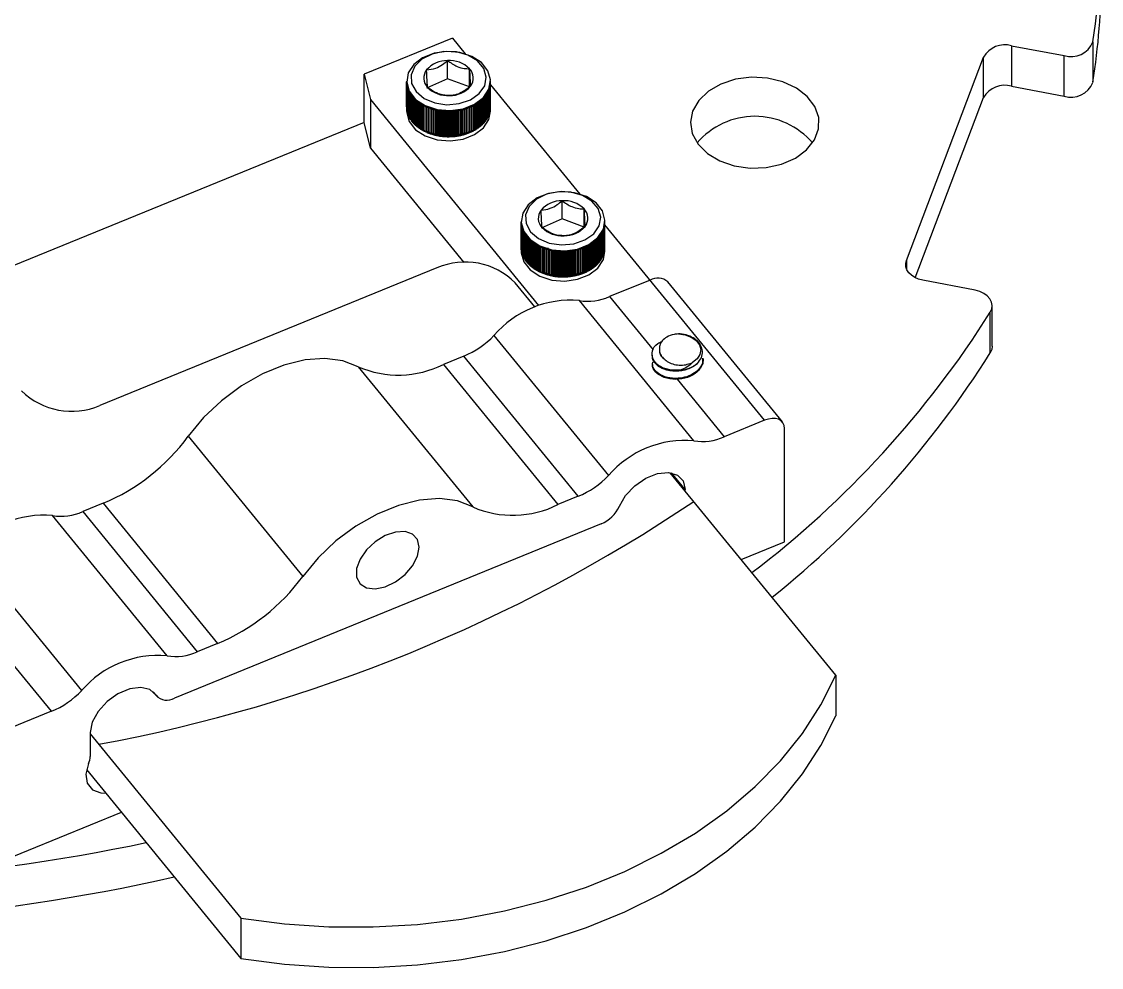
# Model space of a CAD drawing. Header units: inches. Extents: x -3.35 to 3.35, y -2.74 to 2.65.
# Drawn here: x 0.573 to 2.93, y -2.168 to -0.102 of the extents above; entities that cross this region are included whole.
import ezdxf

# ---------------------------------------------------------------- set-up
doc = ezdxf.new("R2010")
doc.units = ezdxf.units.IN
doc.header["$MEASUREMENT"] = 0

msp = doc.modelspace()

# ---------------------------------------------------------------- linework, layer by layer
at = {"color": 7, "linetype": 'Continuous', "lineweight": 25}
for p, q in [((1.513, -0.1383), (1.3201, -0.217)), ((1.513, -0.1383), (1.5412, -0.1729)), ((2.734, -0.1551), (2.8485, -0.1768)), ((2.734, -0.1551), (2.734, -0.2435)), ((2.9111, -0.1466), (2.9111, -0.235)), ((1.5026, -0.2271), (1.5026, -0.1875)), ((2.5046, -0.6241), (2.6728, -0.1801)), ((2.6728, -0.2685), (2.6728, -0.1801)), ((2.8485, -0.2652), (2.8485, -0.1768)), ((1.5505, -0.2449), (1.5505, -0.2053)), ((1.3201, -0.217), (1.3339, -0.2726)), ((1.3201, -0.3231), (1.3201, -0.217)), ((1.4132, -0.2322), (1.4132, -0.2336)), ((1.4132, -0.2887), (1.4132, -0.234)), ((1.5026, -0.2271), (1.4568, -0.2475)), ((1.5505, -0.2449), (1.5026, -0.2271)), ((1.5962, -0.2336), (1.5962, -0.2322)), ((1.5962, -0.2895), (1.5962, -0.234)), ((1.5962, -0.2897), (1.5962, -0.2343)), ((1.4133, -0.2915), (1.4133, -0.2361)), ((1.4133, -0.2917), (1.4133, -0.2363)), ((1.4135, -0.2945), (1.4135, -0.2391)), ((1.4136, -0.2947), (1.4136, -0.2393)), ((1.414, -0.2975), (1.414, -0.2421)), ((1.414, -0.2978), (1.414, -0.2423)), ((1.4147, -0.3005), (1.4147, -0.2451)), ((1.4147, -0.3008), (1.4147, -0.2453)), ((1.4155, -0.3035), (1.4155, -0.2481)), ((1.4156, -0.3037), (1.4156, -0.2483)), ((1.4166, -0.3065), (1.4166, -0.251)), ((1.4166, -0.3067), (1.4166, -0.2512)), ((1.4178, -0.3094), (1.4178, -0.2539)), ((1.4179, -0.3096), (1.4179, -0.2541)), ((1.4193, -0.3122), (1.4193, -0.2568)), ((1.4194, -0.3124), (1.4194, -0.257)), ((1.5895, -0.3134), (1.5895, -0.2579)), ((1.5896, -0.3132), (1.5896, -0.2577)), ((1.591, -0.3105), (1.591, -0.2551)), ((1.5911, -0.3103), (1.5911, -0.2549)), ((1.5924, -0.3074), (1.5924, -0.252)), ((1.5924, -0.3076), (1.5924, -0.2522)), ((1.5935, -0.3047), (1.5935, -0.2493)), ((1.5936, -0.3045), (1.5936, -0.2491)), ((1.5944, -0.3017), (1.5944, -0.2463)), ((1.5945, -0.3015), (1.5945, -0.2461)), ((1.5952, -0.2985), (1.5952, -0.2431)), ((1.5952, -0.2988), (1.5952, -0.2433)), ((1.5957, -0.2955), (1.5957, -0.2401)), ((1.5957, -0.2957), (1.5957, -0.2403)), ((1.5961, -0.2925), (1.5961, -0.2371)), ((1.5961, -0.2927), (1.5961, -0.2373)), ((1.5962, -0.2402), (1.7912, -0.4791)), ((2.734, -0.2435), (2.8485, -0.2652)), ((1.3339, -0.2726), (1.7011, -0.7222)), ((1.3339, -0.2726), (1.3339, -0.3786)), ((1.4209, -0.315), (1.4209, -0.2596)), ((1.421, -0.3152), (1.421, -0.2598)), ((1.4227, -0.3178), (1.4227, -0.2623)), ((1.4228, -0.318), (1.4228, -0.2625)), ((1.4247, -0.3205), (1.4247, -0.265)), ((1.4248, -0.3206), (1.4248, -0.2652)), ((1.4269, -0.3231), (1.4269, -0.2676)), ((1.427, -0.3233), (1.427, -0.2678)), ((1.4292, -0.3256), (1.4292, -0.2702)), ((1.4294, -0.3258), (1.4294, -0.2704)), ((1.4317, -0.3281), (1.4317, -0.2726)), ((1.4319, -0.3282), (1.4319, -0.2728)), ((1.4344, -0.3305), (1.4344, -0.275)), ((1.4346, -0.3306), (1.4346, -0.2752)), ((1.4372, -0.3327), (1.4372, -0.2773)), ((1.4374, -0.3329), (1.4374, -0.2775)), ((1.4401, -0.3349), (1.4401, -0.2795)), ((1.4404, -0.3351), (1.4404, -0.2796)), ((1.4433, -0.337), (1.4433, -0.2816)), ((1.4435, -0.3372), (1.4435, -0.2817)), ((1.5649, -0.3378), (1.5649, -0.2824)), ((1.5651, -0.3377), (1.5651, -0.2823)), ((1.568, -0.3358), (1.568, -0.2804)), ((1.5682, -0.3356), (1.5682, -0.2802)), ((1.571, -0.3336), (1.571, -0.2782)), ((1.5712, -0.3335), (1.5712, -0.278)), ((1.5739, -0.3314), (1.5739, -0.276)), ((1.5741, -0.3312), (1.5741, -0.2758)), ((1.5767, -0.3291), (1.5767, -0.2736)), ((1.5768, -0.3289), (1.5768, -0.2734)), ((1.5792, -0.3266), (1.5792, -0.2712)), ((1.5794, -0.3265), (1.5794, -0.271)), ((1.5816, -0.3241), (1.5816, -0.2687)), ((1.5818, -0.3239), (1.5818, -0.2685)), ((1.5839, -0.3215), (1.5839, -0.2661)), ((1.584, -0.3213), (1.584, -0.2659)), ((1.5859, -0.3189), (1.5859, -0.2634)), ((1.5861, -0.3187), (1.5861, -0.2632)), ((1.5878, -0.3161), (1.5878, -0.2607)), ((1.5879, -0.3159), (1.5879, -0.2605)), ((2.5237, -0.6619), (2.6728, -0.2685)), ((1.4133, -0.2887), (1.4132, -0.2887)), ((1.4132, -0.2891), (1.4132, -0.2984)), ((1.4135, -0.2918), (1.4133, -0.2917)), ((1.414, -0.2948), (1.4136, -0.2947)), ((1.4147, -0.2979), (1.414, -0.2978)), ((1.4155, -0.3009), (1.4147, -0.3008)), ((1.4166, -0.3038), (1.4156, -0.3037)), ((1.4465, -0.339), (1.4465, -0.2836)), ((1.4467, -0.3391), (1.4467, -0.2837)), ((1.4499, -0.3409), (1.4499, -0.2854)), ((1.4501, -0.341), (1.4501, -0.2856)), ((1.4534, -0.3426), (1.4534, -0.2872)), ((1.4536, -0.3428), (1.4536, -0.2873)), ((1.457, -0.3443), (1.457, -0.2888)), ((1.4572, -0.3444), (1.4572, -0.289)), ((1.4607, -0.3458), (1.4607, -0.2904)), ((1.461, -0.3459), (1.461, -0.2905)), ((1.4645, -0.3472), (1.4645, -0.2918)), ((1.4648, -0.3473), (1.4648, -0.2919)), ((1.4684, -0.3485), (1.4684, -0.293)), ((1.4687, -0.3486), (1.4687, -0.2931)), ((1.4722, -0.3461), (1.4722, -0.2941)), ((1.4724, -0.3496), (1.4724, -0.2942)), ((1.4727, -0.3497), (1.4727, -0.2942)), ((1.476, -0.3471), (1.476, -0.2951)), ((1.4764, -0.3506), (1.4764, -0.2952)), ((1.4767, -0.3507), (1.4767, -0.2952)), ((1.4799, -0.348), (1.4799, -0.2959)), ((1.4805, -0.3515), (1.4805, -0.296)), ((1.4808, -0.3515), (1.4808, -0.2961)), ((1.4838, -0.3488), (1.4838, -0.2966)), ((1.4847, -0.3522), (1.4847, -0.2968)), ((1.485, -0.3523), (1.485, -0.2968)), ((1.4878, -0.3494), (1.4878, -0.2972)), ((1.4889, -0.3528), (1.4889, -0.2974)), ((1.4892, -0.3528), (1.4892, -0.2974)), ((1.4918, -0.3499), (1.4918, -0.2977)), ((1.4931, -0.3533), (1.4931, -0.2978)), ((1.4934, -0.3533), (1.4934, -0.2979)), ((1.4959, -0.3502), (1.4959, -0.298)), ((1.4974, -0.3536), (1.4974, -0.2981)), ((1.4977, -0.3536), (1.4977, -0.2982)), ((1.4999, -0.3505), (1.4999, -0.2983)), ((1.5017, -0.3537), (1.5017, -0.2983)), ((1.502, -0.3538), (1.502, -0.2983)), ((1.504, -0.3505), (1.504, -0.2983)), ((1.506, -0.3538), (1.506, -0.2983)), ((1.5063, -0.3538), (1.5063, -0.2983)), ((1.5081, -0.3505), (1.5081, -0.2983)), ((1.5103, -0.3537), (1.5103, -0.2982)), ((1.5106, -0.3536), (1.5106, -0.2982)), ((1.5122, -0.3503), (1.5122, -0.2981)), ((1.5145, -0.3534), (1.5145, -0.298)), ((1.5148, -0.3534), (1.5148, -0.2979)), ((1.5162, -0.35), (1.5162, -0.2978)), ((1.5188, -0.353), (1.5188, -0.2976)), ((1.5191, -0.353), (1.5191, -0.2975)), ((1.5202, -0.3496), (1.5202, -0.2974)), ((1.523, -0.3525), (1.523, -0.297)), ((1.5233, -0.3524), (1.5233, -0.297)), ((1.5242, -0.349), (1.5242, -0.2969)), ((1.5272, -0.3518), (1.5272, -0.2964)), ((1.5275, -0.3517), (1.5275, -0.2963)), ((1.5282, -0.3483), (1.5282, -0.2962)), ((1.5313, -0.351), (1.5313, -0.2955)), ((1.5316, -0.3509), (1.5316, -0.2955)), ((1.5321, -0.3474), (1.5321, -0.2954)), ((1.5354, -0.35), (1.5354, -0.2946)), ((1.5357, -0.35), (1.5357, -0.2945)), ((1.5359, -0.3464), (1.5359, -0.2945)), ((1.5394, -0.3489), (1.5394, -0.2935)), ((1.5397, -0.3489), (1.5397, -0.2934)), ((1.5433, -0.3477), (1.5433, -0.2923)), ((1.5436, -0.3476), (1.5436, -0.2922)), ((1.5472, -0.3464), (1.5472, -0.2909)), ((1.5475, -0.3463), (1.5475, -0.2908)), ((1.5509, -0.3449), (1.5509, -0.2895)), ((1.5512, -0.3448), (1.5512, -0.2894)), ((1.5546, -0.3433), (1.5546, -0.2879)), ((1.5548, -0.3432), (1.5548, -0.2878)), ((1.5581, -0.3416), (1.5581, -0.2862)), ((1.5584, -0.3415), (1.5584, -0.286)), ((1.5616, -0.3398), (1.5616, -0.2843)), ((1.5618, -0.3396), (1.5618, -0.2842)), ((1.5935, -0.3047), (1.5924, -0.3048)), ((1.5944, -0.3017), (1.5936, -0.3019)), ((1.5952, -0.2988), (1.5945, -0.2989)), ((1.5957, -0.2957), (1.5952, -0.2959)), ((1.5961, -0.2927), (1.5957, -0.2928)), ((1.5962, -0.2897), (1.5961, -0.2897)), ((1.5962, -0.2984), (1.5962, -0.2891)), ((1.3201, -0.3231), (0.4323, -0.6855)), ((1.3339, -0.3786), (1.3201, -0.3231)), ((1.4178, -0.3068), (1.4166, -0.3067)), ((1.4193, -0.3096), (1.4179, -0.3096)), ((1.4209, -0.3124), (1.4194, -0.3124)), ((1.4227, -0.3152), (1.421, -0.3152)), ((1.4247, -0.3179), (1.4228, -0.318)), ((1.4269, -0.3205), (1.4248, -0.3206)), ((1.4292, -0.323), (1.427, -0.3233)), ((1.4317, -0.3254), (1.4294, -0.3258)), ((1.4344, -0.3278), (1.4319, -0.3282)), ((1.4372, -0.33), (1.4346, -0.3306)), ((1.5767, -0.3291), (1.5741, -0.3285)), ((1.5792, -0.3266), (1.5768, -0.3262)), ((1.5816, -0.3241), (1.5794, -0.3238)), ((1.5839, -0.3215), (1.5818, -0.3213)), ((1.5859, -0.3189), (1.584, -0.3187)), ((1.5878, -0.3161), (1.5861, -0.3161)), ((1.5895, -0.3134), (1.5879, -0.3134)), ((1.591, -0.3105), (1.5896, -0.3106)), ((1.5924, -0.3076), (1.5911, -0.3077)), ((1.4401, -0.3322), (1.4374, -0.3329)), ((1.4433, -0.3342), (1.4404, -0.3351)), ((1.4465, -0.3361), (1.4435, -0.3372)), ((1.4499, -0.3379), (1.4467, -0.3391)), ((1.4534, -0.3396), (1.4501, -0.341)), ((1.457, -0.3412), (1.4536, -0.3428)), ((1.4607, -0.3426), (1.4572, -0.3444)), ((1.4645, -0.3439), (1.461, -0.3459)), ((1.4684, -0.345), (1.4648, -0.3473)), ((1.4722, -0.3461), (1.4687, -0.3486)), ((1.4724, -0.3496), (1.4722, -0.3461)), ((1.476, -0.3471), (1.4727, -0.3497)), ((1.4764, -0.3506), (1.476, -0.3471)), ((1.4799, -0.348), (1.4767, -0.3507)), ((1.4805, -0.3515), (1.4799, -0.348)), ((1.4838, -0.3488), (1.4808, -0.3515)), ((1.4847, -0.3522), (1.4838, -0.3488)), ((1.4878, -0.3494), (1.485, -0.3523)), ((1.4889, -0.3528), (1.4878, -0.3494)), ((1.4918, -0.3499), (1.4892, -0.3528)), ((1.4931, -0.3533), (1.4918, -0.3499)), ((1.4959, -0.3502), (1.4934, -0.3533)), ((1.4974, -0.3536), (1.4959, -0.3502)), ((1.4999, -0.3505), (1.4977, -0.3536)), ((1.5017, -0.3537), (1.4999, -0.3505)), ((1.504, -0.3505), (1.502, -0.3538)), ((1.506, -0.3538), (1.504, -0.3505)), ((1.5081, -0.3505), (1.5063, -0.3538)), ((1.5103, -0.3537), (1.5081, -0.3505)), ((1.5122, -0.3503), (1.5106, -0.3536)), ((1.5145, -0.3534), (1.5122, -0.3503)), ((1.5162, -0.35), (1.5148, -0.3534)), ((1.5188, -0.353), (1.5162, -0.35)), ((1.5202, -0.3496), (1.5191, -0.353)), ((1.523, -0.3525), (1.5202, -0.3496)), ((1.5242, -0.349), (1.5233, -0.3524)), ((1.5272, -0.3518), (1.5242, -0.349)), ((1.5282, -0.3483), (1.5275, -0.3517)), ((1.5313, -0.351), (1.5282, -0.3483)), ((1.5321, -0.3474), (1.5316, -0.3509)), ((1.5354, -0.35), (1.5321, -0.3474)), ((1.5359, -0.3464), (1.5357, -0.35)), ((1.5394, -0.3489), (1.5359, -0.3464)), ((1.5433, -0.3477), (1.5397, -0.3454)), ((1.5472, -0.3464), (1.5436, -0.3443)), ((1.5509, -0.3449), (1.5475, -0.343)), ((1.5546, -0.3433), (1.5512, -0.3417)), ((1.5581, -0.3416), (1.5548, -0.3402)), ((1.5616, -0.3398), (1.5584, -0.3385)), ((1.5649, -0.3378), (1.5618, -0.3368)), ((1.568, -0.3358), (1.5651, -0.3349)), ((1.571, -0.3336), (1.5682, -0.3329)), ((1.5739, -0.3314), (1.5712, -0.3308)), ((1.3339, -0.3786), (1.5381, -0.6286)), ((1.7526, -0.5333), (1.7526, -0.4937)), ((1.8005, -0.5511), (1.8005, -0.5115)), ((1.6632, -0.5384), (1.6632, -0.5398)), ((1.6632, -0.5949), (1.6632, -0.5402)), ((1.7526, -0.5333), (1.7068, -0.5537)), ((1.8005, -0.5511), (1.7526, -0.5333)), ((1.8462, -0.5398), (1.8462, -0.5384)), ((1.8462, -0.5957), (1.8462, -0.5402)), ((1.8462, -0.5959), (1.8462, -0.5404)), ((1.6633, -0.5977), (1.6633, -0.5423)), ((1.6633, -0.5979), (1.6633, -0.5425)), ((1.6635, -0.6007), (1.6635, -0.5453)), ((1.6636, -0.6009), (1.6636, -0.5455)), ((1.664, -0.6037), (1.664, -0.5483)), ((1.664, -0.6039), (1.664, -0.5485)), ((1.6647, -0.6067), (1.6647, -0.5513)), ((1.6647, -0.6069), (1.6647, -0.5515)), ((1.6655, -0.6097), (1.6655, -0.5543)), ((1.6656, -0.6099), (1.6656, -0.5545)), ((1.6666, -0.6126), (1.6666, -0.5572)), ((1.6666, -0.6128), (1.6666, -0.5574)), ((1.6678, -0.6155), (1.6678, -0.5601)), ((1.6679, -0.6157), (1.6679, -0.5603)), ((1.6693, -0.6184), (1.6693, -0.563)), ((1.6694, -0.6186), (1.6694, -0.5632)), ((1.6709, -0.6212), (1.6709, -0.5658)), ((1.8395, -0.6195), (1.8395, -0.5641)), ((1.8396, -0.6193), (1.8396, -0.5639)), ((1.841, -0.6167), (1.841, -0.5613)), ((1.8411, -0.6165), (1.8411, -0.5611)), ((1.8424, -0.6136), (1.8424, -0.5582)), ((1.8424, -0.6138), (1.8424, -0.5584)), ((1.8435, -0.6109), (1.8435, -0.5555)), ((1.8436, -0.6107), (1.8436, -0.5553)), ((1.8444, -0.6079), (1.8444, -0.5525)), ((1.8445, -0.6077), (1.8445, -0.5523)), ((1.8452, -0.6047), (1.8452, -0.5493)), ((1.8452, -0.6049), (1.8452, -0.5495)), ((1.8457, -0.6017), (1.8457, -0.5463)), ((1.8457, -0.6019), (1.8457, -0.5465)), ((1.8461, -0.5987), (1.8461, -0.5433)), ((1.8461, -0.5989), (1.8461, -0.5435)), ((2.1947, -0.9732), (1.8462, -0.5464)), ((1.671, -0.6214), (1.671, -0.566)), ((1.6727, -0.624), (1.6727, -0.5685)), ((1.6728, -0.6241), (1.6728, -0.5687)), ((1.6747, -0.6266), (1.6747, -0.5712)), ((1.6748, -0.6268), (1.6748, -0.5714)), ((1.6769, -0.6293), (1.6769, -0.5738)), ((1.677, -0.6294), (1.677, -0.574)), ((1.6792, -0.6318), (1.6792, -0.5764)), ((1.6794, -0.632), (1.6794, -0.5765)), ((1.6817, -0.6343), (1.6817, -0.5788)), ((1.6819, -0.6344), (1.6819, -0.579)), ((1.6844, -0.6366), (1.6844, -0.5812)), ((1.6846, -0.6368), (1.6846, -0.5814)), ((1.6872, -0.6389), (1.6872, -0.5835)), ((1.6874, -0.6391), (1.6874, -0.5836)), ((1.6901, -0.6411), (1.6901, -0.5857)), ((1.6904, -0.6413), (1.6904, -0.5858)), ((1.6933, -0.6432), (1.6933, -0.5878)), ((1.6935, -0.6434), (1.6935, -0.5879)), ((1.8149, -0.644), (1.8149, -0.5886)), ((1.8151, -0.6439), (1.8151, -0.5884)), ((1.818, -0.642), (1.818, -0.5865)), ((1.8182, -0.6418), (1.8182, -0.5864)), ((1.821, -0.6398), (1.821, -0.5844)), ((1.8212, -0.6397), (1.8212, -0.5842)), ((1.8239, -0.6376), (1.8239, -0.5821)), ((1.8241, -0.6374), (1.8241, -0.582)), ((1.8267, -0.6352), (1.8267, -0.5798)), ((1.8268, -0.6351), (1.8268, -0.5796)), ((1.8292, -0.6328), (1.8292, -0.5774)), ((1.8294, -0.6326), (1.8294, -0.5772)), ((1.8316, -0.6303), (1.8316, -0.5749)), ((1.8318, -0.6301), (1.8318, -0.5747)), ((1.8339, -0.6277), (1.8339, -0.5723)), ((1.834, -0.6275), (1.834, -0.5721)), ((1.8359, -0.625), (1.8359, -0.5696)), ((1.8361, -0.6249), (1.8361, -0.5694)), ((1.8378, -0.6223), (1.8378, -0.5669)), ((1.8379, -0.6221), (1.8379, -0.5667)), ((1.6633, -0.5949), (1.6632, -0.5949)), ((1.6632, -0.5953), (1.6632, -0.6046)), ((1.6635, -0.598), (1.6633, -0.5979)), ((1.664, -0.601), (1.6636, -0.6009)), ((1.6647, -0.6041), (1.664, -0.6039)), ((1.6655, -0.6071), (1.6647, -0.6069)), ((1.6666, -0.61), (1.6656, -0.6099)), ((1.6678, -0.6129), (1.6666, -0.6128)), ((1.6965, -0.6452), (1.6965, -0.5898)), ((1.6967, -0.6453), (1.6967, -0.5899)), ((1.6999, -0.6471), (1.6999, -0.5916)), ((1.7001, -0.6472), (1.7001, -0.5918)), ((1.7034, -0.6488), (1.7034, -0.5934)), ((1.7036, -0.6489), (1.7036, -0.5935)), ((1.707, -0.6505), (1.707, -0.595)), ((1.7072, -0.6506), (1.7072, -0.5951)), ((1.7107, -0.652), (1.7107, -0.5966)), ((1.711, -0.6521), (1.711, -0.5967)), ((1.7145, -0.6534), (1.7145, -0.598)), ((1.7148, -0.6535), (1.7148, -0.598)), ((1.7184, -0.6547), (1.7184, -0.5992)), ((1.7187, -0.6547), (1.7187, -0.5993)), ((1.7222, -0.6523), (1.7222, -0.5968)), ((1.7224, -0.6558), (1.7224, -0.6004)), ((1.7227, -0.6559), (1.7227, -0.6004)), ((1.726, -0.6533), (1.726, -0.6013)), ((1.7264, -0.6568), (1.7264, -0.6014)), ((1.7267, -0.6569), (1.7267, -0.6014)), ((1.7299, -0.6542), (1.7299, -0.6021)), ((1.7305, -0.6577), (1.7305, -0.6022)), ((1.7308, -0.6577), (1.7308, -0.6023)), ((1.7338, -0.6549), (1.7338, -0.6028)), ((1.7347, -0.6584), (1.7347, -0.603)), ((1.735, -0.6584), (1.735, -0.603)), ((1.7378, -0.6556), (1.7378, -0.6034)), ((1.7389, -0.659), (1.7389, -0.6036)), ((1.7392, -0.659), (1.7392, -0.6036)), ((1.7418, -0.6561), (1.7418, -0.6039)), ((1.7431, -0.6594), (1.7431, -0.604)), ((1.7434, -0.6595), (1.7434, -0.604)), ((1.7459, -0.6564), (1.7459, -0.6042)), ((1.7474, -0.6598), (1.7474, -0.6043)), ((1.7477, -0.6598), (1.7477, -0.6043)), ((1.7499, -0.6566), (1.7499, -0.6044)), ((1.7517, -0.6599), (1.7517, -0.6045)), ((1.752, -0.6599), (1.752, -0.6045)), ((1.754, -0.6567), (1.754, -0.6045)), ((1.756, -0.66), (1.756, -0.6045)), ((1.7563, -0.66), (1.7563, -0.6045)), ((1.7581, -0.6567), (1.7581, -0.6045)), ((1.7603, -0.6598), (1.7603, -0.6044)), ((1.7606, -0.6598), (1.7606, -0.6044)), ((1.7622, -0.6565), (1.7622, -0.6043)), ((1.7645, -0.6596), (1.7645, -0.6042)), ((1.7648, -0.6596), (1.7648, -0.6041)), ((1.7662, -0.6562), (1.7662, -0.604)), ((1.7688, -0.6592), (1.7688, -0.6038)), ((1.7691, -0.6592), (1.7691, -0.6037)), ((1.7702, -0.6557), (1.7702, -0.6036)), ((1.773, -0.6587), (1.773, -0.6032)), ((1.7733, -0.6586), (1.7733, -0.6032)), ((1.7742, -0.6552), (1.7742, -0.603)), ((1.7772, -0.658), (1.7772, -0.6025)), ((1.7775, -0.6579), (1.7775, -0.6025)), ((1.7782, -0.6544), (1.7782, -0.6024)), ((1.7813, -0.6572), (1.7813, -0.6017)), ((1.7816, -0.6571), (1.7816, -0.6017)), ((1.7821, -0.6536), (1.7821, -0.6016)), ((1.7854, -0.6562), (1.7854, -0.6008)), ((1.7857, -0.6561), (1.7857, -0.6007)), ((1.7859, -0.6526), (1.7859, -0.6006)), ((1.7894, -0.6551), (1.7894, -0.5997)), ((1.7897, -0.6551), (1.7897, -0.5996)), ((1.7933, -0.6539), (1.7933, -0.5985)), ((1.7936, -0.6538), (1.7936, -0.5984)), ((1.7972, -0.6526), (1.7972, -0.5971)), ((1.7975, -0.6525), (1.7975, -0.597)), ((1.8009, -0.6511), (1.8009, -0.5957)), ((1.8012, -0.651), (1.8012, -0.5956)), ((1.8046, -0.6495), (1.8046, -0.5941)), ((1.8048, -0.6494), (1.8048, -0.594)), ((1.8081, -0.6478), (1.8081, -0.5924)), ((1.8084, -0.6477), (1.8084, -0.5922)), ((1.8116, -0.646), (1.8116, -0.5905)), ((1.8118, -0.6458), (1.8118, -0.5904)), ((1.8435, -0.6109), (1.8424, -0.611)), ((1.8444, -0.6079), (1.8436, -0.6081)), ((1.8452, -0.6049), (1.8445, -0.6051)), ((1.8457, -0.6019), (1.8452, -0.602)), ((1.8461, -0.5989), (1.8457, -0.599)), ((1.8462, -0.5959), (1.8461, -0.5959)), ((1.8462, -0.6046), (1.8462, -0.5953)), ((1.6693, -0.6158), (1.6679, -0.6157)), ((1.6709, -0.6186), (1.6694, -0.6186)), ((1.6727, -0.6214), (1.671, -0.6214)), ((1.6747, -0.6241), (1.6728, -0.6241)), ((1.6769, -0.6267), (1.6748, -0.6268)), ((1.6792, -0.6292), (1.677, -0.6294)), ((1.6817, -0.6316), (1.6794, -0.632)), ((1.6844, -0.634), (1.6819, -0.6344)), ((1.6872, -0.6362), (1.6846, -0.6368)), ((1.8267, -0.6352), (1.8241, -0.6347)), ((1.8292, -0.6328), (1.8268, -0.6324)), ((1.8316, -0.6303), (1.8294, -0.63)), ((1.8339, -0.6277), (1.8318, -0.6275)), ((1.8359, -0.625), (1.834, -0.6249)), ((1.8378, -0.6223), (1.8361, -0.6223)), ((1.8395, -0.6195), (1.8379, -0.6195)), ((1.841, -0.6167), (1.8396, -0.6168)), ((1.8424, -0.6138), (1.8411, -0.6139)), ((2.5046, -0.6241), (2.5046, -0.6424)), ((1.4794, -0.6404), (0.7433, -0.9409)), ((1.6901, -0.6384), (1.6874, -0.6391)), ((1.6933, -0.6404), (1.6904, -0.6413)), ((1.6965, -0.6423), (1.6935, -0.6434)), ((1.6999, -0.6441), (1.6967, -0.6453)), ((1.7034, -0.6458), (1.7001, -0.6472)), ((1.707, -0.6474), (1.7036, -0.6489)), ((1.7107, -0.6488), (1.7072, -0.6506)), ((1.7145, -0.6501), (1.711, -0.6521)), ((1.7184, -0.6512), (1.7148, -0.6535)), ((1.7222, -0.6523), (1.7187, -0.6547)), ((1.7224, -0.6558), (1.7222, -0.6523)), ((1.726, -0.6533), (1.7227, -0.6559)), ((1.7264, -0.6568), (1.726, -0.6533)), ((1.7299, -0.6542), (1.7267, -0.6569)), ((1.7305, -0.6577), (1.7299, -0.6542)), ((1.7338, -0.6549), (1.7308, -0.6577)), ((1.7347, -0.6584), (1.7338, -0.6549)), ((1.7378, -0.6556), (1.735, -0.6584)), ((1.7389, -0.659), (1.7378, -0.6556)), ((1.7418, -0.6561), (1.7392, -0.659)), ((1.7431, -0.6594), (1.7418, -0.6561)), ((1.7459, -0.6564), (1.7434, -0.6595)), ((1.7474, -0.6598), (1.7459, -0.6564)), ((1.7499, -0.6566), (1.7477, -0.6598)), ((1.7517, -0.6599), (1.7499, -0.6566)), ((1.754, -0.6567), (1.752, -0.6599)), ((1.756, -0.66), (1.754, -0.6567)), ((1.7581, -0.6567), (1.7563, -0.66)), ((1.7603, -0.6598), (1.7581, -0.6567)), ((1.7622, -0.6565), (1.7606, -0.6598)), ((1.7645, -0.6596), (1.7622, -0.6565)), ((1.7662, -0.6562), (1.7648, -0.6596)), ((1.7688, -0.6592), (1.7662, -0.6562)), ((1.7702, -0.6557), (1.7691, -0.6592)), ((1.773, -0.6587), (1.7702, -0.6557)), ((1.7742, -0.6552), (1.7733, -0.6586)), ((1.7772, -0.658), (1.7742, -0.6552)), ((1.7782, -0.6544), (1.7775, -0.6579)), ((1.7813, -0.6572), (1.7782, -0.6544)), ((1.7821, -0.6536), (1.7816, -0.6571)), ((1.7854, -0.6562), (1.7821, -0.6536)), ((1.7859, -0.6526), (1.7857, -0.6561)), ((1.7894, -0.6551), (1.7859, -0.6526)), ((1.7933, -0.6539), (1.7897, -0.6515)), ((1.7972, -0.6526), (1.7936, -0.6505)), ((1.8009, -0.6511), (1.7975, -0.6492)), ((1.8046, -0.6495), (1.8012, -0.6479)), ((1.8081, -0.6478), (1.8048, -0.6463)), ((1.8116, -0.646), (1.8084, -0.6447)), ((1.8149, -0.644), (1.8118, -0.6429)), ((1.818, -0.642), (1.8151, -0.6411)), ((1.821, -0.6398), (1.8182, -0.6391)), ((1.8239, -0.6376), (1.8212, -0.6369)), ((1.6932, -0.7255), (1.6502, -0.6728)), ((1.9447, -0.667), (1.8562, -0.7031)), ((2.2334, -0.9769), (1.9834, -0.6707)), ((2.6544, -0.689), (2.5399, -0.6674)), ((1.8562, -0.7031), (1.9513, -0.8195)), ((2.0402, -1.0179), (1.7902, -0.7117)), ((2.6914, -0.8116), (2.6914, -0.7232)), ((2.6873, -0.8257), (2.6873, -0.7373)), ((1.6038, -0.7878), (1.8538, -1.094)), ((1.5378, -0.8331), (1.4934, -0.8512)), ((1.7878, -1.1392), (1.5378, -0.8331)), ((1.9487, -0.8288), (1.9487, -0.831)), ((2.0607, -0.8398), (2.0607, -0.8376)), ((1.3077, -0.8563), (1.5577, -1.1625)), ((1.4934, -0.8512), (1.7434, -1.1574)), ((2.0035, -0.8835), (2.1062, -1.0093)), ((2.1947, -0.9732), (2.1062, -1.0093)), ((0.9362, -1.008), (1.1862, -1.3141)), ((2.238, -1.2383), (2.238, -0.9908)), ((2.3502, -1.5301), (1.9888, -1.0876)), ((2.0214, -1.1245), (1.9917, -1.0881)), ((2.0214, -1.1275), (2.0214, -1.1245)), ((0.7505, -1.1545), (0.706, -1.1726)), ((0.7505, -1.1545), (1.0005, -1.4607)), ((1.7878, -1.1392), (1.7434, -1.1574)), ((0.706, -1.1726), (0.956, -1.4788)), ((0.89, -1.4874), (0.64, -1.1813)), ((1.8376, -1.1996), (0.9063, -1.5798)), ((2.1434, -1.2769), (2.238, -1.2383)), ((0.4536, -1.2574), (0.7036, -1.5635)), ((1.0005, -1.4607), (0.956, -1.4788)), ((0.6376, -1.6088), (0.5346, -1.4825)), ((2.3502, -1.5301), (2.3502, -1.6185)), ((0.8594, -1.566), (0.8676, -1.576)), ((0.8603, -1.5668), (0.866, -1.5739)), ((0.6376, -1.6088), (0.5492, -1.6449)), ((0.7224, -1.6549), (0.7224, -1.7073)), ((0.7224, -1.6578), (1.0511, -2.0604)), ((0.7142, -1.7362), (1.0511, -2.1488)), ((0.5059, -1.9454), (0.7903, -1.8293)), ((1.0511, -2.0604), (1.0511, -2.1488))]:
    msp.add_line(p, q, dxfattribs=at)
at = {"color": 7, "linetype": 'Continuous', "lineweight": 25, "flags": 128}
for points in [[(1.5961, -0.2297), (1.5906, -0.2098), (1.5766, -0.1921), (1.5556, -0.1784), (1.5296, -0.1699), (1.5011, -0.1675), (1.4731, -0.1715), (1.4481, -0.1814), (1.4286, -0.1962), (1.4166, -0.2146), (1.4133, -0.2347), (1.4189, -0.2546), (1.4328, -0.2722), (1.4539, -0.286), (1.4798, -0.2945), (1.5083, -0.2968), (1.5364, -0.2929), (1.5613, -0.283), (1.5808, -0.2682), (1.5928, -0.2498), (1.5961, -0.2297)], [(1.587, -0.2235), (1.5815, -0.2047), (1.5677, -0.1882), (1.547, -0.1758), (1.5218, -0.1688), (1.4947, -0.1679), (1.4687, -0.1734), (1.4466, -0.1845), (1.4308, -0.2), (1.423, -0.2184), (1.4241, -0.2375), (1.4339, -0.2554), (1.4513, -0.2701), (1.4746, -0.2799), (1.5011, -0.2839), (1.528, -0.2816), (1.5524, -0.2732), (1.5716, -0.2597), (1.5836, -0.2425), (1.587, -0.2235)], [(2.0375, -0.2977), (2.0327, -0.3223), (2.0368, -0.3471), (2.0494, -0.3704), (2.0698, -0.3907), (2.0968, -0.4068), (2.1285, -0.4176), (2.163, -0.4225), (2.1982, -0.4212), (2.2319, -0.4138), (2.2618, -0.4007), (2.2862, -0.3827), (2.3035, -0.361), (2.3126, -0.3369), (2.313, -0.312), (2.3046, -0.2878), (2.2879, -0.2658), (2.2641, -0.2475), (2.2345, -0.2339), (2.2011, -0.2259), (2.166, -0.2241), (2.1313, -0.2285), (2.0992, -0.2389), (2.0719, -0.2546), (2.0508, -0.2746), (2.0375, -0.2977)], [(1.4132, -0.2984), (1.4133, -0.301), (1.4189, -0.3208), (1.4328, -0.3385), (1.4539, -0.3522), (1.4798, -0.3607), (1.5083, -0.3631), (1.5364, -0.3592), (1.5613, -0.3493), (1.5808, -0.3344), (1.5928, -0.316), (1.5962, -0.2984)], [(1.8461, -0.5359), (1.8406, -0.516), (1.8266, -0.4983), (1.8056, -0.4846), (1.7796, -0.4761), (1.7511, -0.4737), (1.7231, -0.4777), (1.6981, -0.4876), (1.6786, -0.5024), (1.6666, -0.5208), (1.6633, -0.5409), (1.6689, -0.5608), (1.6828, -0.5784), (1.7039, -0.5922), (1.7298, -0.6006), (1.7583, -0.603), (1.7864, -0.5991), (1.8113, -0.5892), (1.8308, -0.5743), (1.8428, -0.556), (1.8461, -0.5359)], [(1.837, -0.5296), (1.8315, -0.5109), (1.8177, -0.4944), (1.797, -0.482), (1.7718, -0.4749), (1.7447, -0.4741), (1.7187, -0.4795), (1.6966, -0.4906), (1.6808, -0.5062), (1.673, -0.5246), (1.6741, -0.5437), (1.6839, -0.5616), (1.7013, -0.5763), (1.7246, -0.5861), (1.7511, -0.5901), (1.778, -0.5878), (1.8024, -0.5794), (1.8216, -0.5659), (1.8336, -0.5487), (1.837, -0.5296)], [(1.6632, -0.6046), (1.6633, -0.6072), (1.6689, -0.627), (1.6828, -0.6447), (1.7039, -0.6584), (1.7298, -0.6669), (1.7583, -0.6693), (1.7864, -0.6653), (1.8113, -0.6555), (1.8308, -0.6406), (1.8428, -0.6222), (1.8462, -0.6046)], [(2.5399, -0.6674), (2.5307, -0.6649), (2.5224, -0.6613), (2.5153, -0.6565), (2.5096, -0.6509), (2.5055, -0.6446), (2.5033, -0.6378), (2.503, -0.6309), (2.5046, -0.6241)], [(2.6873, -0.7373), (2.6905, -0.7301), (2.6914, -0.7225), (2.69, -0.715), (2.6864, -0.7078), (2.6808, -0.7014), (2.6733, -0.696), (2.6644, -0.6918), (2.6544, -0.689)], [(2.0066, -0.7845), (2.0214, -0.7864), (2.0347, -0.7914), (2.0453, -0.799), (2.0523, -0.8084), (2.0551, -0.8189), (2.0533, -0.8295), (2.0472, -0.8392), (2.0373, -0.8472)], [(2.6914, -0.8116), (2.6905, -0.8184), (2.6873, -0.8257)], [(1.3077, -0.8563), (1.2741, -0.8432), (1.2349, -0.8381), (1.1915, -0.8414), (1.1454, -0.8528), (1.0985, -0.8719), (1.0524, -0.8981), (1.0089, -0.9304), (0.9697, -0.9674), (0.9362, -1.008)], [(2.238, -0.9908), (2.2371, -0.9843), (2.2347, -0.9787), (2.2307, -0.9742), (2.2253, -0.971), (2.2187, -0.9693), (2.2112, -0.9691), (2.2031, -0.9704), (2.1947, -0.9732)], [(1.8778, -1.1608), (1.8912, -1.1375), (1.9112, -1.1163), (1.9354, -1.0996), (1.961, -1.0895), (1.9849, -1.0871), (2.0044, -1.0928), (2.017, -1.1057), (2.0214, -1.1245)], [(1.5577, -1.1625), (1.5241, -1.1493), (1.4849, -1.1443), (1.4415, -1.1475), (1.3954, -1.159), (1.3485, -1.1781), (1.3024, -1.2043), (1.2589, -1.2366), (1.2197, -1.2736), (1.1862, -1.3141)], [(1.4408, -1.2505), (1.437, -1.2338), (1.4263, -1.2219), (1.4096, -1.2162), (1.3888, -1.2173), (1.3662, -1.2249), (1.3443, -1.2385), (1.3253, -1.2563), (1.3114, -1.2766), (1.304, -1.2971), (1.304, -1.3156), (1.3114, -1.3301), (1.3253, -1.339), (1.3443, -1.3414), (1.3662, -1.337), (1.3888, -1.3262), (1.4096, -1.3103), (1.4263, -1.291), (1.437, -1.2703), (1.4408, -1.2505)], [(1.0511, -2.0604), (1.1466, -2.0729), (1.2432, -2.0793), (1.3402, -2.0798), (1.437, -2.0741), (1.5326, -2.0625), (1.6265, -2.0449), (1.7177, -2.0216), (1.8057, -1.9926), (1.8898, -1.9583), (1.9692, -1.9189), (2.0435, -1.8747), (2.1119, -1.826), (2.174, -1.7732), (2.2293, -1.7168), (2.2773, -1.6572), (2.3177, -1.5948), (2.3502, -1.5301)], [(0.866, -1.5739), (0.8527, -1.5615), (0.8327, -1.5566), (0.8085, -1.5597), (0.7829, -1.5705), (0.759, -1.5876), (0.7395, -1.6091), (0.7268, -1.6325), (0.7224, -1.6549)], [(1.0511, -2.1488), (1.1466, -2.1613), (1.2432, -2.1677), (1.3402, -2.1681), (1.437, -2.1625), (1.5326, -2.1509), (1.6265, -2.1333), (1.7177, -2.1099), (1.8057, -2.081), (1.8898, -2.0467), (1.9692, -2.0073), (2.0435, -1.963), (2.1119, -1.9144), (2.174, -1.8616), (2.2293, -1.8052), (2.2773, -1.7456), (2.3177, -1.6832), (2.3502, -1.6185)], [(0.7187, -1.723), (0.7126, -1.7461), (0.7155, -1.766), (0.727, -1.7802), (0.7458, -1.7871), (0.7562, -1.7876)]]:
    msp.add_lwpolyline(points, dxfattribs=at)
at = {"color": 7, "linetype": 'Continuous', "lineweight": 25}
for centre, radius, start, end in [((1.4493, 0.0885), 1.4806, 350.8605, 15.4681), ((1.4584, 0.0002), 1.4716, 350.8038, 359.9941), ((2.7196, -0.2073), 0.0542, 74.5959, 149.8195), ((2.8636, -0.1281), 0.051, 252.7712, 338.6343), ((1.5015, -0.2466), 0.0591, 88.9352, 139.1329), ((1.5067, -0.2498), 0.0624, 45.4144, 93.7532), ((1.4798, -0.2258), 0.0292, 142.1092, 224.2172), ((1.5296, -0.2256), 0.0292, 322.1092, 44.2172), ((1.459, -0.2336), 0.0458, 179.4978, 183.0322), ((1.5504, -0.2336), 0.0458, 355.7006, 359.2325), ((2.8636, -0.2165), 0.051, 252.7712, 338.6343), ((1.4592, -0.2336), 0.046, 183.2971, 186.8187), ((1.4598, -0.2336), 0.0466, 187.082, 190.5757), ((1.4606, -0.2334), 0.0474, 190.8363, 194.288), ((1.4617, -0.2331), 0.0486, 194.5448, 197.9418), ((1.4631, -0.2327), 0.05, 198.194, 201.5254), ((1.4647, -0.232), 0.0518, 201.772, 205.0286), ((1.4665, -0.2312), 0.0538, 205.2693, 208.4439), ((1.4685, -0.2301), 0.0561, 208.678, 211.7656), ((1.5027, -0.2017), 0.0624, 225.4144, 273.7532), ((1.5079, -0.2049), 0.0591, 268.9352, 319.1329), ((1.5402, -0.2296), 0.0569, 327.1463, 330.204), ((1.5422, -0.2308), 0.0545, 330.4358, 333.5819), ((1.5441, -0.2318), 0.0524, 333.8204, 337.0503), ((1.5458, -0.2325), 0.0506, 337.295, 340.6024), ((1.5473, -0.233), 0.049, 340.8527, 344.229), ((1.5485, -0.2333), 0.0478, 344.4843, 347.9191), ((1.5494, -0.2335), 0.0468, 348.1785, 351.6597), ((1.55, -0.2336), 0.0462, 351.9222, 355.4361), ((2.7196, -0.2957), 0.0542, 74.5959, 149.8195), ((1.4707, -0.2287), 0.0586, 211.993, 214.9902), ((1.473, -0.2271), 0.0614, 215.2105, 218.1157), ((1.4754, -0.2252), 0.0645, 218.3291, 221.1422), ((1.4778, -0.2231), 0.0677, 221.3486, 224.0709), ((1.4803, -0.2207), 0.0712, 224.2705, 226.904), ((1.4828, -0.218), 0.0748, 227.097, 229.6449), ((1.4852, -0.2152), 0.0785, 229.8316, 232.2976), ((1.4876, -0.2121), 0.0824, 232.4783, 234.8665), ((1.4898, -0.2089), 0.0864, 235.0415, 237.3564), ((1.492, -0.2055), 0.0903, 237.5261, 239.7724), ((1.5167, -0.2044), 0.0917, 299.436, 301.6605), ((1.5188, -0.2078), 0.0877, 301.8286, 304.12), ((1.5211, -0.211), 0.0837, 304.2932, 306.6564), ((1.5234, -0.2142), 0.0798, 306.8352, 309.2747), ((1.5258, -0.2171), 0.076, 309.4594, 311.9795), ((1.5283, -0.2198), 0.0724, 312.1703, 314.7749), ((1.5307, -0.2223), 0.0688, 314.9723, 317.6646), ((1.5332, -0.2245), 0.0655, 317.8687, 320.6513), ((1.5356, -0.2265), 0.0624, 320.8623, 323.7367), ((1.5379, -0.2282), 0.0595, 323.9547, 326.9213), ((1.459, -0.2891), 0.0458, 179.4978, 183.0322), ((1.4592, -0.2891), 0.046, 183.2971, 186.8187), ((1.4598, -0.289), 0.0466, 187.082, 190.5757), ((1.4606, -0.2888), 0.0474, 190.8363, 194.288), ((1.4617, -0.2886), 0.0486, 194.5448, 197.9418), ((1.4631, -0.2881), 0.05, 198.194, 201.5254), ((1.494, -0.2021), 0.0943, 239.9372, 242.1198), ((1.4958, -0.1986), 0.0983, 242.28, 244.4036), ((1.4975, -0.1951), 0.1021, 244.5596, 246.6293), ((1.499, -0.1916), 0.1059, 246.7814, 248.8018), ((1.5003, -0.1883), 0.1095, 248.9504, 250.9262), ((1.5014, -0.1851), 0.1129, 251.0717, 253.0076), ((1.5023, -0.182), 0.1161, 253.1503, 255.0508), ((1.5031, -0.1792), 0.119, 255.191, 257.0605), ((1.5036, -0.1767), 0.1216, 257.1986, 259.0413), ((1.5041, -0.1745), 0.1238, 259.1776, 260.9978), ((1.5044, -0.1726), 0.1258, 261.1325, 262.9343), ((1.5046, -0.1711), 0.1273, 263.0678, 264.8552), ((1.5047, -0.1699), 0.1284, 264.9878, 266.7647), ((1.5047, -0.1692), 0.1291, 266.8967, 268.6671), ((1.5047, -0.169), 0.1294, 268.7988, 270.5666), ((1.5047, -0.1691), 0.1292, 270.6982, 272.4674), ((1.5047, -0.1697), 0.1287, 272.5992, 274.3736), ((1.5048, -0.1706), 0.1277, 274.5059, 276.2894), ((1.505, -0.172), 0.1263, 276.4225, 278.2191), ((1.5052, -0.1738), 0.1245, 278.3533, 280.1669), ((1.5056, -0.1759), 0.1224, 280.3026, 282.1374), ((1.5061, -0.1783), 0.1199, 282.2748, 284.1349), ((1.5068, -0.1811), 0.1171, 284.2744, 286.164), ((1.5077, -0.184), 0.114, 286.3058, 288.2294), ((1.5087, -0.1872), 0.1107, 288.3739, 290.3359), ((1.51, -0.1905), 0.1071, 290.4835, 292.4884), ((1.5114, -0.1939), 0.1034, 292.6394, 294.692), ((1.513, -0.1974), 0.0996, 294.8467, 296.9518), ((1.5148, -0.2009), 0.0956, 297.1105, 299.2728), ((1.5458, -0.2879), 0.0506, 337.295, 340.6024), ((1.5473, -0.2884), 0.049, 340.8527, 344.229), ((1.5485, -0.2888), 0.0478, 344.4843, 347.9191), ((1.5494, -0.289), 0.0468, 348.1785, 351.6597), ((1.55, -0.2891), 0.0462, 351.9222, 355.4361), ((1.5504, -0.2891), 0.0458, 355.7006, 359.2325), ((1.4647, -0.2875), 0.0518, 201.772, 205.0286), ((1.4665, -0.2866), 0.0538, 205.2693, 208.4439), ((1.4685, -0.2855), 0.0561, 208.678, 211.7656), ((1.4707, -0.2842), 0.0586, 211.993, 214.9902), ((1.473, -0.2825), 0.0614, 215.2105, 218.1157), ((1.4754, -0.2807), 0.0645, 218.3291, 221.1422), ((1.4778, -0.2785), 0.0677, 221.3486, 224.0709), ((1.4803, -0.2761), 0.0712, 224.2705, 226.904), ((1.4828, -0.2735), 0.0748, 227.097, 229.6449), ((1.5258, -0.2725), 0.076, 309.4594, 311.9795), ((1.5283, -0.2753), 0.0724, 312.1703, 314.7749), ((1.5307, -0.2777), 0.0688, 314.9723, 317.6646), ((1.5332, -0.28), 0.0655, 317.8687, 320.6513), ((1.5356, -0.2819), 0.0624, 320.8623, 323.7367), ((1.5379, -0.2837), 0.0595, 323.9547, 326.9213), ((1.5402, -0.2851), 0.0569, 327.1463, 330.204), ((1.5422, -0.2863), 0.0545, 330.4358, 333.5819), ((1.5441, -0.2872), 0.0524, 333.8204, 337.0503), ((2.1733, -0.4745), 0.1652, 40.3408, 139.6592), ((1.4852, -0.2706), 0.0785, 229.8316, 232.2976), ((1.4876, -0.2675), 0.0824, 232.4783, 234.8665), ((1.4898, -0.2643), 0.0864, 235.0415, 237.3564), ((1.492, -0.261), 0.0903, 237.5261, 239.7724), ((1.494, -0.2575), 0.0943, 239.9372, 242.1198), ((1.4958, -0.254), 0.0983, 242.28, 244.4036), ((1.4975, -0.2505), 0.1021, 244.5596, 246.6293), ((1.499, -0.2471), 0.1059, 246.7814, 248.8018), ((1.5003, -0.2437), 0.1095, 248.9504, 250.9262), ((1.5014, -0.2405), 0.1129, 251.0717, 253.0076), ((1.5023, -0.2375), 0.1161, 253.1503, 255.0508), ((1.5031, -0.2347), 0.119, 255.191, 257.0605), ((1.5036, -0.2321), 0.1216, 257.1986, 259.0413), ((1.5041, -0.2299), 0.1238, 259.1776, 260.9978), ((1.5044, -0.228), 0.1258, 261.1325, 262.9343), ((1.5046, -0.2265), 0.1273, 263.0678, 264.8552), ((1.5047, -0.2254), 0.1284, 264.9878, 266.7647), ((1.5047, -0.2247), 0.1291, 266.8967, 268.6671), ((1.5047, -0.2251), 0.1287, 272.5992, 274.3736), ((1.5048, -0.2261), 0.1277, 274.5059, 276.2894), ((1.505, -0.2275), 0.1263, 276.4225, 278.2191), ((1.5052, -0.2292), 0.1245, 278.3533, 280.1669), ((1.5056, -0.2313), 0.1224, 280.3026, 282.1374), ((1.5061, -0.2338), 0.1199, 282.2748, 284.1349), ((1.5068, -0.2365), 0.1171, 284.2744, 286.164), ((1.5077, -0.2395), 0.114, 286.3058, 288.2294), ((1.5087, -0.2426), 0.1107, 288.3739, 290.3359), ((1.51, -0.2459), 0.1071, 290.4835, 292.4884), ((1.5114, -0.2494), 0.1034, 292.6394, 294.692), ((1.513, -0.2528), 0.0996, 294.8467, 296.9518), ((1.5148, -0.2563), 0.0956, 297.1105, 299.2728), ((1.5167, -0.2598), 0.0917, 299.436, 301.6605), ((1.5188, -0.2632), 0.0877, 301.8286, 304.12), ((1.5211, -0.2665), 0.0837, 304.2932, 306.6564), ((1.5234, -0.2696), 0.0798, 306.8352, 309.2747), ((1.5047, -0.2244), 0.1294, 268.7988, 270.5666), ((1.5047, -0.2245), 0.1292, 270.6982, 272.4674), ((1.7515, -0.5527), 0.0591, 88.9352, 139.1329), ((1.7567, -0.5559), 0.0624, 45.4144, 93.7532), ((1.7298, -0.532), 0.0292, 142.1092, 224.2172), ((1.7796, -0.5318), 0.0292, 322.1092, 44.2172), ((1.709, -0.5398), 0.0458, 179.4978, 183.0322), ((1.8004, -0.5398), 0.0458, 355.7006, 359.2325), ((1.7092, -0.5398), 0.046, 183.2971, 186.8187), ((1.7098, -0.5397), 0.0466, 187.082, 190.5757), ((1.7106, -0.5396), 0.0474, 190.8363, 194.288), ((1.7117, -0.5393), 0.0486, 194.5448, 197.9418), ((1.7131, -0.5389), 0.05, 198.194, 201.5254), ((1.7147, -0.5382), 0.0518, 201.772, 205.0286), ((1.7165, -0.5374), 0.0538, 205.2693, 208.4439), ((1.7185, -0.5363), 0.0561, 208.678, 211.7656), ((1.7527, -0.5079), 0.0624, 225.4144, 273.7532), ((1.7579, -0.5111), 0.0591, 268.9352, 319.1329), ((1.7902, -0.5358), 0.0569, 327.1463, 330.204), ((1.7922, -0.537), 0.0545, 330.4358, 333.5819), ((1.7941, -0.5379), 0.0524, 333.8204, 337.0503), ((1.7958, -0.5387), 0.0506, 337.295, 340.6024), ((1.7973, -0.5392), 0.049, 340.8527, 344.229), ((1.7985, -0.5395), 0.0478, 344.4843, 347.9191), ((1.7994, -0.5397), 0.0468, 348.1785, 351.6597), ((1.8, -0.5398), 0.0462, 351.9222, 355.4361), ((1.7207, -0.5349), 0.0586, 211.993, 214.9902), ((1.723, -0.5333), 0.0614, 215.2105, 218.1157), ((1.7254, -0.5314), 0.0645, 218.3291, 221.1422), ((1.7278, -0.5293), 0.0677, 221.3486, 224.0709), ((1.7303, -0.5269), 0.0712, 224.2705, 226.904), ((1.7328, -0.5242), 0.0748, 227.097, 229.6449), ((1.7352, -0.5214), 0.0785, 229.8316, 232.2976), ((1.7376, -0.5183), 0.0824, 232.4783, 234.8665), ((1.7398, -0.5151), 0.0864, 235.0415, 237.3564), ((1.742, -0.5117), 0.0903, 237.5261, 239.7724), ((1.7667, -0.5106), 0.0917, 299.436, 301.6605), ((1.7688, -0.514), 0.0877, 301.8286, 304.12), ((1.7711, -0.5172), 0.0837, 304.2932, 306.6564), ((1.7734, -0.5203), 0.0798, 306.8352, 309.2747), ((1.7758, -0.5233), 0.076, 309.4594, 311.9795), ((1.7783, -0.526), 0.0724, 312.1703, 314.7749), ((1.7807, -0.5285), 0.0688, 314.9723, 317.6646), ((1.7832, -0.5307), 0.0655, 317.8687, 320.6513), ((1.7856, -0.5327), 0.0624, 320.8623, 323.7367), ((1.7879, -0.5344), 0.0595, 323.9547, 326.9213), ((1.709, -0.5953), 0.0458, 179.4978, 183.0322), ((1.7092, -0.5953), 0.046, 183.2971, 186.8187), ((1.7098, -0.5952), 0.0466, 187.082, 190.5757), ((1.7106, -0.595), 0.0474, 190.8363, 194.288), ((1.7117, -0.5947), 0.0486, 194.5448, 197.9418), ((1.7131, -0.5943), 0.05, 198.194, 201.5254), ((1.7147, -0.5936), 0.0518, 201.772, 205.0286), ((1.744, -0.5083), 0.0943, 239.9372, 242.1198), ((1.7458, -0.5048), 0.0983, 242.28, 244.4036), ((1.7475, -0.5013), 0.1021, 244.5596, 246.6293), ((1.749, -0.4978), 0.1059, 246.7814, 248.8018), ((1.7503, -0.4945), 0.1095, 248.9504, 250.9262), ((1.7514, -0.4912), 0.1129, 251.0717, 253.0076), ((1.7523, -0.4882), 0.1161, 253.1503, 255.0508), ((1.7531, -0.4854), 0.119, 255.191, 257.0605), ((1.7536, -0.4829), 0.1216, 257.1986, 259.0413), ((1.7541, -0.4806), 0.1238, 259.1776, 260.9978), ((1.7544, -0.4788), 0.1258, 261.1325, 262.9343), ((1.7546, -0.4773), 0.1273, 263.0678, 264.8552), ((1.7547, -0.4761), 0.1284, 264.9878, 266.7647), ((1.7547, -0.4754), 0.1291, 266.8967, 268.6671), ((1.7547, -0.4751), 0.1294, 268.7988, 270.5666), ((1.7547, -0.4753), 0.1292, 270.6982, 272.4674), ((1.7547, -0.4759), 0.1287, 272.5992, 274.3736), ((1.7548, -0.4768), 0.1277, 274.5059, 276.2894), ((1.755, -0.4782), 0.1263, 276.4225, 278.2191), ((1.7552, -0.48), 0.1245, 278.3533, 280.1669), ((1.7556, -0.4821), 0.1224, 280.3026, 282.1374), ((1.7561, -0.4845), 0.1199, 282.2748, 284.1349), ((1.7568, -0.4872), 0.1171, 284.2744, 286.164), ((1.7577, -0.4902), 0.114, 286.3058, 288.2294), ((1.7587, -0.4934), 0.1107, 288.3739, 290.3359), ((1.76, -0.4967), 0.1071, 290.4835, 292.4884), ((1.7614, -0.5001), 0.1034, 292.6394, 294.692), ((1.763, -0.5036), 0.0996, 294.8467, 296.9518), ((1.7648, -0.5071), 0.0956, 297.1105, 299.2728), ((1.7958, -0.5941), 0.0506, 337.295, 340.6024), ((1.7973, -0.5946), 0.049, 340.8527, 344.229), ((1.7985, -0.5949), 0.0478, 344.4843, 347.9191), ((1.7994, -0.5951), 0.0468, 348.1785, 351.6597), ((1.8, -0.5952), 0.0462, 351.9222, 355.4361), ((1.8004, -0.5953), 0.0458, 355.7006, 359.2325), ((1.541, -0.7822), 0.1546, 45.0758, 113.467), ((1.7165, -0.5928), 0.0538, 205.2693, 208.4439), ((1.7185, -0.5917), 0.0561, 208.678, 211.7656), ((1.7207, -0.5903), 0.0586, 211.993, 214.9902), ((1.723, -0.5887), 0.0614, 215.2105, 218.1157), ((1.7254, -0.5869), 0.0645, 218.3291, 221.1422), ((1.7278, -0.5847), 0.0677, 221.3486, 224.0709), ((1.7303, -0.5823), 0.0712, 224.2705, 226.904), ((1.7328, -0.5797), 0.0748, 227.097, 229.6449), ((1.7758, -0.5787), 0.076, 309.4594, 311.9795), ((1.7783, -0.5814), 0.0724, 312.1703, 314.7749), ((1.7807, -0.5839), 0.0688, 314.9723, 317.6646), ((1.7832, -0.5862), 0.0655, 317.8687, 320.6513), ((1.7856, -0.5881), 0.0624, 320.8623, 323.7367), ((1.7879, -0.5898), 0.0595, 323.9547, 326.9213), ((1.7902, -0.5913), 0.0569, 327.1463, 330.204), ((1.7922, -0.5925), 0.0545, 330.4358, 333.5819), ((1.7941, -0.5934), 0.0524, 333.8204, 337.0503), ((1.7352, -0.5768), 0.0785, 229.8316, 232.2976), ((1.7376, -0.5737), 0.0824, 232.4783, 234.8665), ((1.7398, -0.5705), 0.0864, 235.0415, 237.3564), ((1.742, -0.5671), 0.0903, 237.5261, 239.7724), ((1.744, -0.5637), 0.0943, 239.9372, 242.1198), ((1.7458, -0.5602), 0.0983, 242.28, 244.4036), ((1.7475, -0.5567), 0.1021, 244.5596, 246.6293), ((1.749, -0.5533), 0.1059, 246.7814, 248.8018), ((1.7503, -0.5499), 0.1095, 248.9504, 250.9262), ((1.7514, -0.5467), 0.1129, 251.0717, 253.0076), ((1.7523, -0.5436), 0.1161, 253.1503, 255.0508), ((1.7531, -0.5408), 0.119, 255.191, 257.0605), ((1.7536, -0.5383), 0.1216, 257.1986, 259.0413), ((1.7541, -0.5361), 0.1238, 259.1776, 260.9978), ((1.7544, -0.5342), 0.1258, 261.1325, 262.9343), ((1.7546, -0.5327), 0.1273, 263.0678, 264.8552), ((1.7547, -0.5316), 0.1284, 264.9878, 266.7647), ((1.7547, -0.5309), 0.1291, 266.8967, 268.6671), ((1.7547, -0.5306), 0.1294, 268.7988, 270.5666), ((1.7547, -0.5307), 0.1292, 270.6982, 272.4674), ((1.7547, -0.5313), 0.1287, 272.5992, 274.3736), ((1.7548, -0.5323), 0.1277, 274.5059, 276.2894), ((1.755, -0.5337), 0.1263, 276.4225, 278.2191), ((1.7552, -0.5354), 0.1245, 278.3533, 280.1669), ((1.7556, -0.5375), 0.1224, 280.3026, 282.1374), ((1.7561, -0.54), 0.1199, 282.2748, 284.1349), ((1.7568, -0.5427), 0.1171, 284.2744, 286.164), ((1.7577, -0.5456), 0.114, 286.3058, 288.2294), ((1.7587, -0.5488), 0.1107, 288.3739, 290.3359), ((1.76, -0.5521), 0.1071, 290.4835, 292.4884), ((1.7614, -0.5555), 0.1034, 292.6394, 294.692), ((1.763, -0.559), 0.0996, 294.8467, 296.9518), ((1.7648, -0.5625), 0.0956, 297.1105, 299.2728), ((1.7667, -0.566), 0.0917, 299.436, 301.6605), ((1.7688, -0.5694), 0.0877, 301.8286, 304.12), ((1.7711, -0.5727), 0.0837, 304.2932, 306.6564), ((1.7734, -0.5758), 0.0798, 306.8352, 309.2747), ((1.9615, -0.6955), 0.0331, 48.4777, 120.5126), ((1.8091, -0.5991), 0.1142, 260.5021, 294.3829), ((1.771, -0.931), 0.2201, 84.9932, 139.4221), ((0.8569, 0.4147), 2.1627, 307.2895, 327.8159), ((1.4619, -0.6516), 0.1968, 292.713, 316.1768), ((0.8705, 0.3159), 2.1457, 308.6608, 327.8564), ((1.395, -0.6553), 0.2192, 246.5053, 296.6463), ((2.0072, -0.7985), 0.065, 272.7573, 308.9408), ((0.6817, -0.7991), 0.1546, 225.0758, 293.467), ((0.58, -0.7475), 0.4413, 292.7252, 323.8207), ((2.0591, -0.9053), 0.1142, 260.5021, 294.3829), ((2.021, -1.2372), 0.2201, 84.9932, 139.4221), ((1.7119, -0.9577), 0.1968, 292.713, 316.1768), ((0.1121, 1.7162), 3.4547, 280.491, 303.9243), ((0.6589, -1.0686), 0.1142, 260.5021, 294.3829), ((1.645, -0.9614), 0.2192, 246.5053, 296.6463), ((1.8092, -1.1298), 0.0753, 292.1376, 335.7228), ((0.6208, -1.4006), 0.2201, 84.9932, 139.4221), ((0.83, -1.0536), 0.4413, 292.7252, 323.8207), ((0.9089, -1.3748), 0.1142, 260.5021, 294.3829), ((0.8708, -1.7067), 0.2201, 84.9932, 139.4221), ((0.5617, -1.4273), 0.1968, 292.713, 316.1768), ((0.8897, -1.5529), 0.0316, 221.616, 301.6767), ((0.683, -1.7064), 0.0394, 335.0606, 358.7027), ((0.0002, 2.1066), 4.0902, 265.3361, 281.9103), ((0.0002, 2.0115), 4.0836, 265.3282, 282.8078)]:
    msp.add_arc(centre, radius, start, end, dxfattribs=at)
for points, knots in [([(1.4568, -0.2079), (1.4634, -0.2072), (1.4746, -0.2061), (1.4909, -0.1971), (1.499, -0.1904), (1.5026, -0.1875)], [0, 0, 0, 0, 0.439111, 0.751362, 1, 1, 1, 1]), ([(1.5026, -0.1875), (1.5094, -0.1923), (1.5212, -0.2006), (1.5382, -0.2052), (1.5467, -0.2053), (1.5505, -0.2053)], [0, 0, 0, 0, 0.4391106, 0.7513622, 1, 1, 1, 1]), ([(1.4589, -0.2461), (1.4588, -0.2451), (1.4585, -0.242), (1.4579, -0.2335), (1.4573, -0.22), (1.4569, -0.2111), (1.4568, -0.2079)], [0, 0, 0, 0, 0.156025, 0.493707, 0.819058, 1, 1, 1, 1]), ([(1.5505, -0.2053), (1.5506, -0.2085), (1.5509, -0.2174), (1.5516, -0.2309), (1.5522, -0.2394), (1.5525, -0.2426), (1.5526, -0.2436)], [0, 0, 0, 0, 0.180942, 0.506293, 0.843975, 1, 1, 1, 1]), ([(1.5068, -0.264), (1.5, -0.2637), (1.4882, -0.2632), (1.4712, -0.2551), (1.4627, -0.2489), (1.4589, -0.2461)], [0, 0, 0, 0, 0.4391106, 0.7513622, 1, 1, 1, 1]), ([(1.5526, -0.2436), (1.546, -0.2487), (1.5348, -0.2576), (1.5185, -0.2632), (1.5104, -0.2637), (1.5068, -0.264)], [0, 0, 0, 0, 0.439111, 0.751362, 1, 1, 1, 1]), ([(1.7068, -0.5141), (1.7134, -0.5134), (1.7246, -0.5123), (1.7409, -0.5033), (1.749, -0.4966), (1.7526, -0.4937)], [0, 0, 0, 0, 0.439111, 0.751362, 1, 1, 1, 1]), ([(1.7526, -0.4937), (1.7594, -0.4985), (1.7712, -0.5067), (1.7882, -0.5114), (1.7967, -0.5115), (1.8005, -0.5115)], [0, 0, 0, 0, 0.439111, 0.751362, 1, 1, 1, 1]), ([(1.7089, -0.5523), (1.7088, -0.5513), (1.7085, -0.5482), (1.7079, -0.5397), (1.7073, -0.5262), (1.7069, -0.5173), (1.7068, -0.5141)], [0, 0, 0, 0, 0.156025, 0.493707, 0.819058, 1, 1, 1, 1]), ([(1.8005, -0.5115), (1.8006, -0.5147), (1.8009, -0.5236), (1.8016, -0.5371), (1.8022, -0.5456), (1.8025, -0.5487), (1.8026, -0.5497)], [0, 0, 0, 0, 0.180942, 0.506293, 0.843975, 1, 1, 1, 1]), ([(1.7568, -0.5702), (1.75, -0.5699), (1.7382, -0.5694), (1.7212, -0.5613), (1.7127, -0.5551), (1.7089, -0.5523)], [0, 0, 0, 0, 0.439111, 0.751362, 1, 1, 1, 1]), ([(1.8026, -0.5497), (1.796, -0.5549), (1.7848, -0.5638), (1.7685, -0.5694), (1.7604, -0.5699), (1.7568, -0.5702)], [0, 0, 0, 0, 0.439111, 0.751362, 1, 1, 1, 1]), ([(2.0104, -0.8634), (2.0089, -0.8636), (1.9994, -0.8645), (1.9818, -0.863), (1.962, -0.8541), (1.9489, -0.8394), (1.9476, -0.8217), (1.9566, -0.807), (1.9672, -0.8025), (1.9703, -0.8012)], [0, 0, 0, 0, 0.030938, 0.199974, 0.365725, 0.531167, 0.729145, 0.922051, 1, 1, 1, 1]), ([(2.0066, -0.7845), (2.0033, -0.7848), (1.9943, -0.7858), (1.9812, -0.7906), (1.9706, -0.7993), (1.9647, -0.809), (1.9649, -0.8157), (1.965, -0.8188)], [0, 0, 0, 0, 0.139363, 0.386338, 0.603514, 0.815111, 1, 1, 1, 1]), ([(2.0481, -0.849), (2.0514, -0.845), (2.058, -0.8368), (2.06, -0.8227), (2.056, -0.8092), (2.0461, -0.7975), (2.0319, -0.7891), (2.0178, -0.7851), (2.0093, -0.7846), (2.0066, -0.7845)], [0, 0, 0, 0, 0.1610777, 0.3223636, 0.4764694, 0.6300212, 0.7837567, 0.9307696, 1, 1, 1, 1]), ([(1.965, -0.8188), (1.965, -0.8203), (1.965, -0.8225), (1.9656, -0.8254), (1.9666, -0.8283), (1.968, -0.8311), (1.9699, -0.8337), (1.972, -0.8361), (1.9738, -0.8378), (1.9751, -0.8388)], [0, 0, 0, 0, 0.203259, 0.30465, 0.406041, 0.6093, 0.710691, 0.812082, 1, 1, 1, 1]), ([(1.9653, -0.8223), (1.9656, -0.8252), (1.9662, -0.8313), (1.972, -0.8362), (1.9751, -0.8388)], [0, 0, 0, 0, 0.464754, 1, 1, 1, 1]), ([(2.0481, -0.849), (2.0414, -0.8539), (2.0282, -0.8635), (2.0004, -0.8676), (1.9761, -0.8636), (1.959, -0.8534), (1.9497, -0.8421), (1.9496, -0.8342), (1.9496, -0.8309)], [0, 0, 0, 0, 0.197088, 0.387336, 0.584784, 0.736892, 0.892744, 1, 1, 1, 1]), ([(2.0603, -0.8398), (2.0603, -0.842), (2.0604, -0.8476), (2.0565, -0.857), (2.0469, -0.8695), (2.0277, -0.8809), (2.0005, -0.8854), (1.9761, -0.8812), (1.959, -0.8711), (1.9497, -0.8598), (1.9496, -0.8518), (1.9496, -0.8486)], [0, 0, 0, 0, 0.048898, 0.127604, 0.218534, 0.372552, 0.521224, 0.675523, 0.79439, 0.916183, 1, 1, 1, 1]), ([(2.0594, -0.8375), (2.0594, -0.8417), (2.0596, -0.8524), (2.0477, -0.8665), (2.0301, -0.8771), (2.0154, -0.8807), (1.9994, -0.8822), (1.9817, -0.8807), (1.9623, -0.8717), (1.9499, -0.8593), (1.9502, -0.8502), (1.9504, -0.8464)], [0, 0, 0, 0, 0.09402, 0.238771, 0.355727, 0.467976, 0.493179, 0.630882, 0.765908, 0.900682, 1, 1, 1, 1]), ([(1.9751, -0.8388), (1.9781, -0.8415), (1.9841, -0.8469), (1.9973, -0.8516), (2.0117, -0.8532), (2.0256, -0.8516), (2.0336, -0.8486), (2.0373, -0.8472)], [0, 0, 0, 0, 0.205201, 0.410316, 0.615245, 0.820974, 1, 1, 1, 1]), ([(2.0373, -0.8472), (2.0334, -0.8509), (2.0258, -0.858), (2.0154, -0.8616), (2.0104, -0.8634)], [0, 0, 0, 0, 0.52042, 1, 1, 1, 1])]:
    msp.add_open_spline(points, degree=3, knots=knots, dxfattribs=at)

doc.saveas('drawing.dxf')
